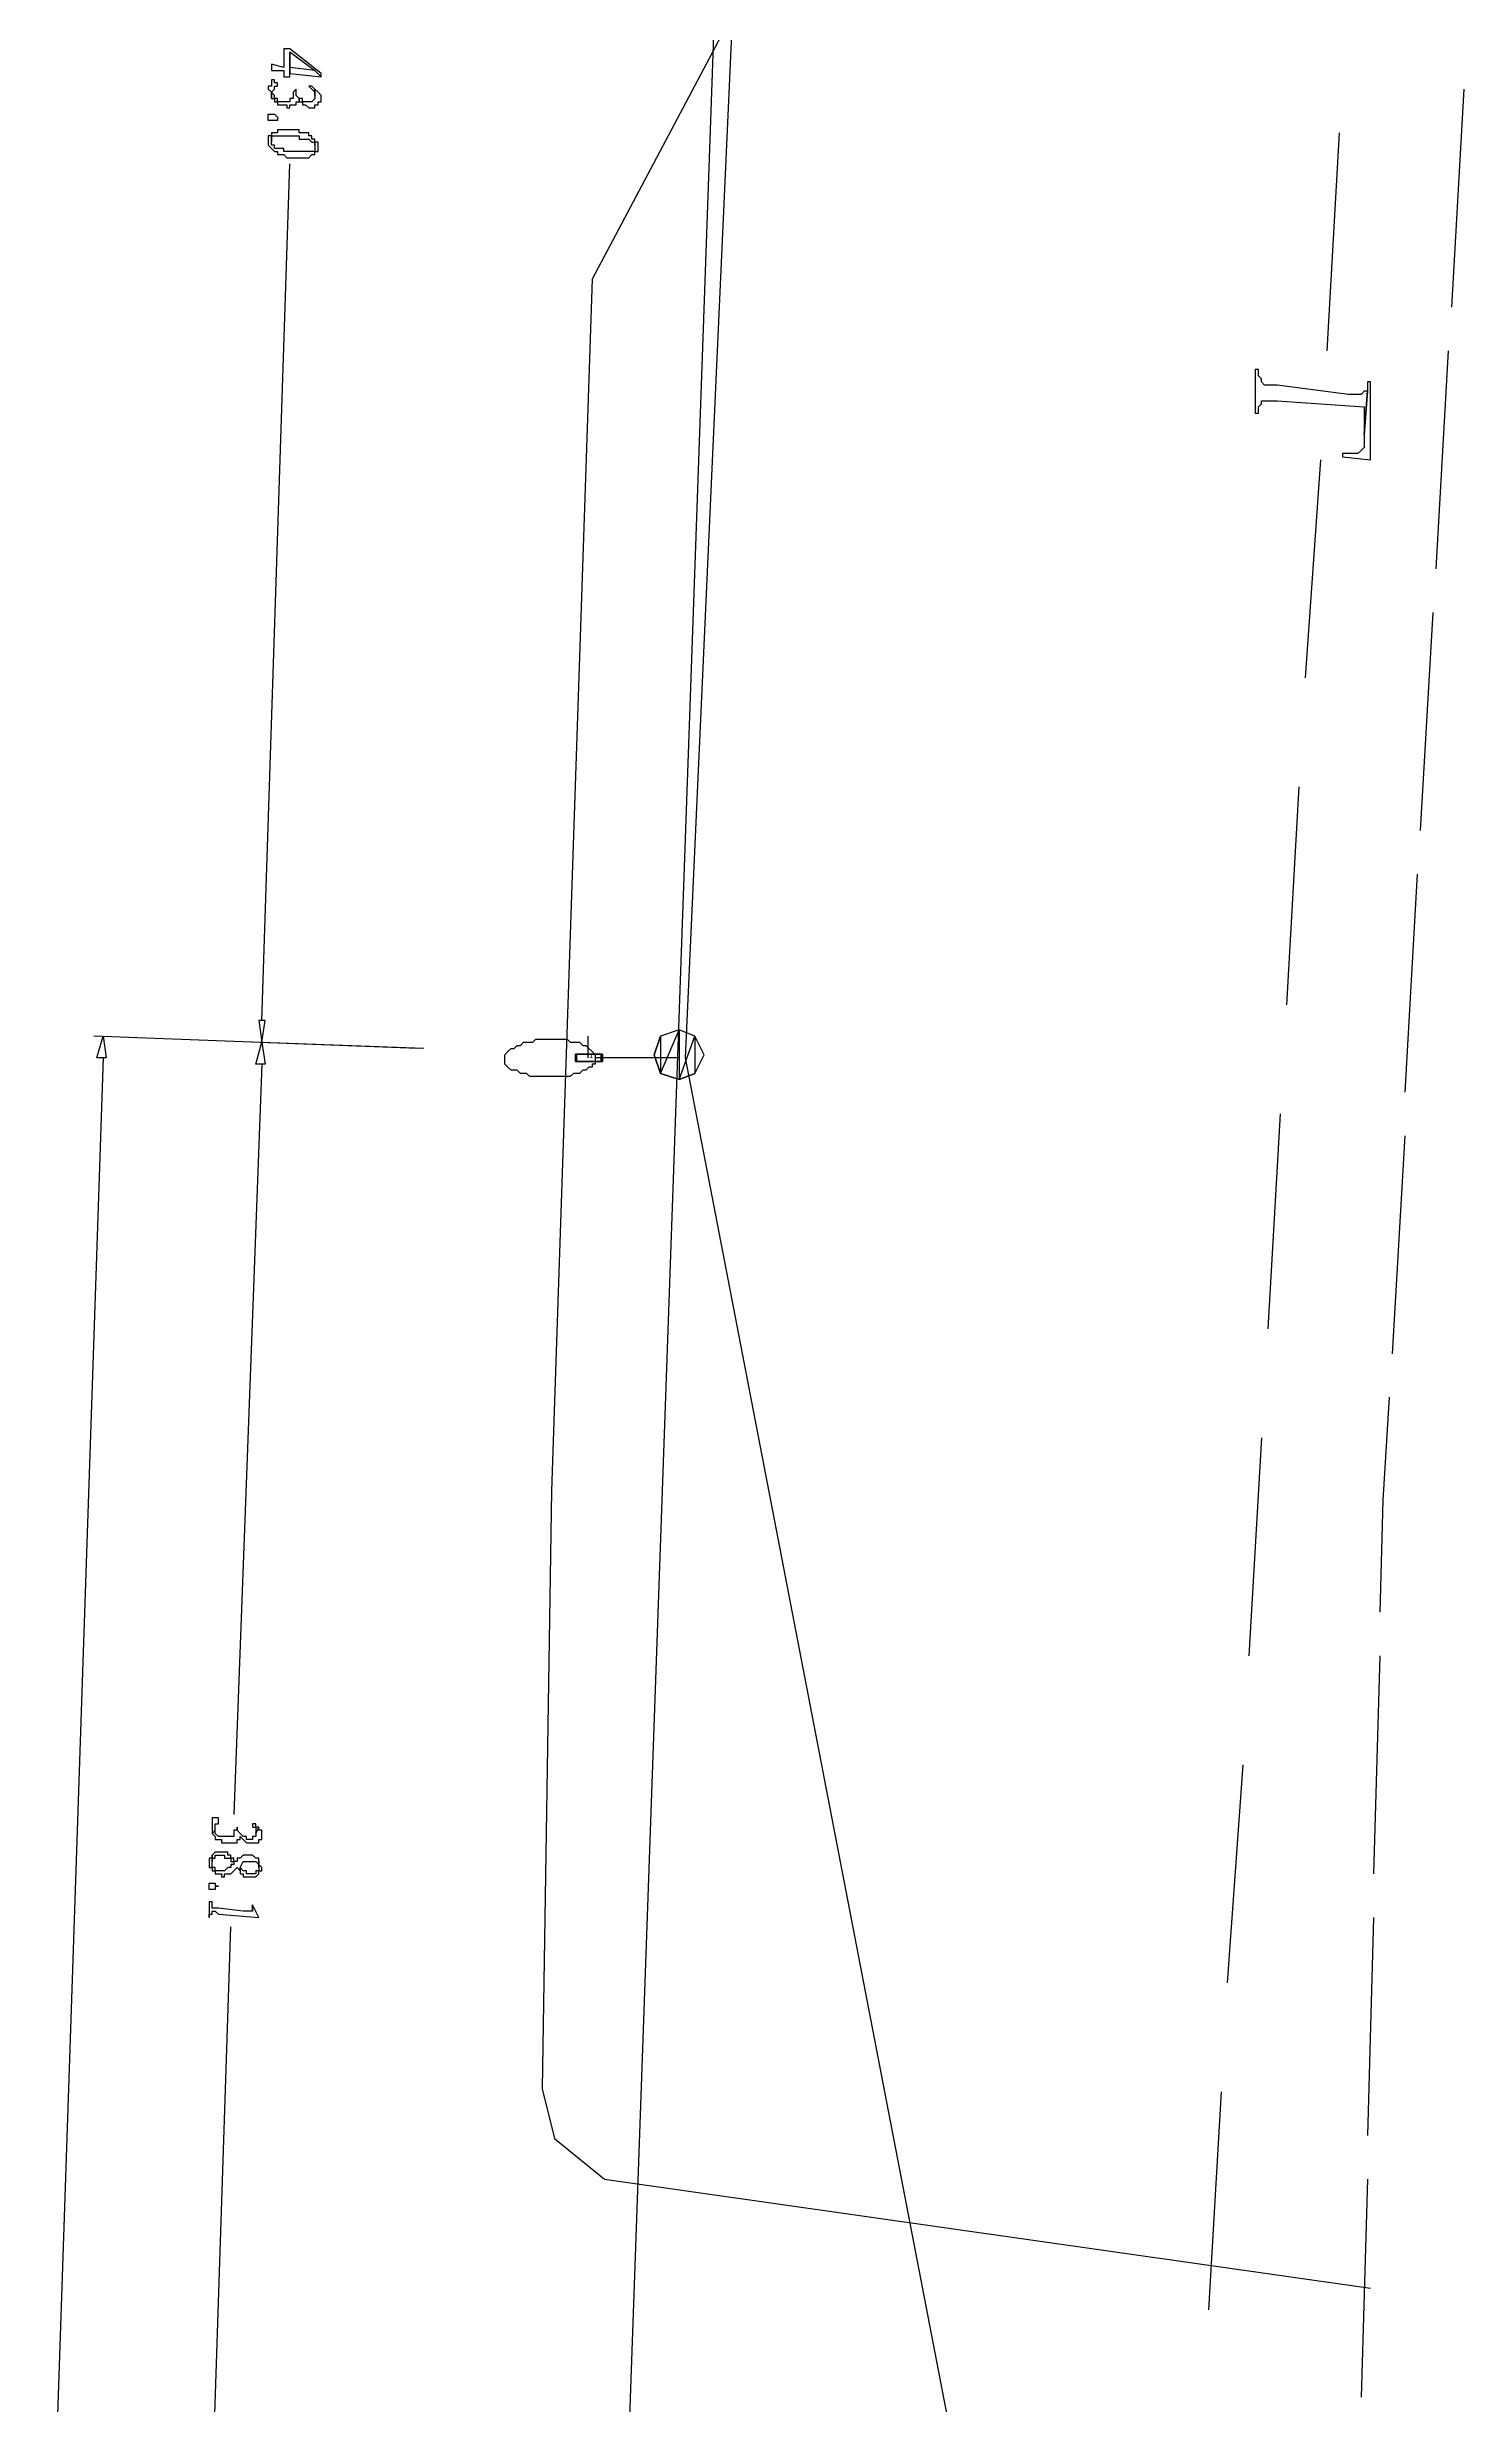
# Model space of a CAD drawing. Extents: x 212106 to 638151, y -1311344 to 1260505.
# Drawn here: x 291890 to 324389, y -616393 to -562324 of the extents above; entities that cross this region are included whole.
import ezdxf

# ---------------------------------------------------------------- set-up
doc = ezdxf.new("R2010")
doc.units = 0
doc.header["$MEASUREMENT"] = 0
for name, color, linetype in [('at_Entity', 7, 'Continuous'), ('DLXLUM01', 3, 'Continuous'), ('DLXLUMEX', 2, 'Continuous'), ('DLXSCENE', 7, 'Continuous')]:
    doc.layers.add(name, color=color, linetype=linetype)

# ---------------------------------------------------------------- blocks, each defined once
blk = doc.blocks.new('*U181')
for p, q in [((-324, 85), (-324, -85)), ((-295, 85), (-324, 85)), ((-324, 85), (-295, 85)), ((265, 85), (-324, 85)), ((-324, -85), (-324, 85)), ((-324, 85), (265, 85)), ((295, 85), (-295, 85)), ((-295, 85), (-295, -85)), ((-295, -85), (-295, 85)), ((-295, 85), (295, 85)), ((295, 85), (265, 85)), ((265, 85), (295, 85)), ((265, -85), (265, 85)), ((265, 85), (265, -85)), ((295, -85), (295, 85)), ((295, 85), (295, -85)), ((-324, -85), (265, -85)), ((-295, -85), (-324, -85)), ((-324, -85), (-295, -85)), ((265, -85), (-324, -85)), ((-295, -85), (295, -85)), ((295, -85), (-295, -85)), ((265, -85), (295, -85)), ((295, -85), (265, -85))]:
    blk.add_line(p, q)
at = {"color": 1}
blk.add_line((-30, 0), (-30, 500), dxfattribs=at)
at = {"layer": 'DLXLUMEX', "color": 7}
blk.add_text('1', height=100, dxfattribs=at).set_placement((0, 0))
blk = doc.blocks.new('*U97')
for p, q in [((-51397, -614097), (-49468, -571455)), ((-44040, -652238), (-51397, -614097))]:
    blk.add_line(p, q)

msp = doc.modelspace()

# ---------------------------------------------------------------- linework, layer by layer
at = {"layer": 'at_Entity', "color": 1}
msp.add_line((312675, -405792), (297176, -846069), dxfattribs=at)
at = {"layer": 'at_Entity', "color": 0}
for p, q in [((311961, -553360), (304390, -567645)), ((297318, -562788), (297033, -562717)), ((297033, -562717), (297033, -562859)), ((297033, -562859), (297318, -562859)), ((297461, -562359), (297318, -562359)), ((297318, -562359), (297318, -562788)), ((297318, -562859), (297318, -563002)), ((298175, -562931), (297461, -562359)), ((297461, -562931), (297461, -562431)), ((297461, -562431), (298033, -562859)), ((297461, -562788), (297461, -562431)), ((297461, -562431), (297461, -562931)), ((298033, -562859), (297461, -562788)), ((298033, -562859), (298175, -563002)), ((298175, -563002), (298033, -562859)), ((297033, -563216), (296961, -563216)), ((296961, -563216), (296961, -563288)), ((296961, -563288), (296961, -563288)), ((296961, -563288), (296961, -563288)), ((296961, -563288), (297033, -563359)), ((297104, -563074), (297033, -563074)), ((297033, -563074), (297033, -563145)), ((297033, -563145), (297033, -563145)), ((297033, -563145), (297033, -563145)), ((297033, -563145), (297033, -563216)), ((297033, -563359), (297104, -563288)), ((297033, -563359), (297033, -563359)), ((297033, -563359), (297033, -563431)), ((297033, -563502), (297033, -563359)), ((297033, -563359), (297033, -563359)), ((297104, -563431), (297033, -563359)), ((297033, -563359), (297033, -563359)), ((297033, -563359), (297033, -563502)), ((297104, -563145), (297104, -563074)), ((297104, -563074), (297104, -563074)), ((297175, -563145), (297104, -563145)), ((297104, -563145), (297104, -563145)), ((297104, -563288), (297104, -563216)), ((297104, -563216), (297104, -563216)), ((297104, -563216), (297104, -563216)), ((297104, -563216), (297104, -563216)), ((297104, -563216), (297175, -563216)), ((297104, -563288), (297104, -563288)), ((297104, -563288), (297104, -563288)), ((297175, -563216), (297175, -563145)), ((297318, -563002), (297461, -563002)), ((297461, -563002), (297461, -562931)), ((297461, -562931), (298175, -563002)), ((297604, -563288), (297533, -563359)), ((297533, -563359), (297533, -563359)), ((297533, -563359), (297533, -563359)), ((297533, -563359), (297533, -563431)), ((297604, -563359), (297604, -563288)), ((297604, -563288), (297604, -563288)), ((297604, -563431), (297604, -563359)), ((297604, -563359), (297604, -563359)), ((297961, -563216), (297890, -563216)), ((297890, -563216), (297890, -563216)), ((297890, -563216), (297890, -563216)), ((297890, -563216), (297961, -563288)), ((298033, -563288), (297961, -563216)), ((297961, -563216), (297961, -563216)), ((297961, -563288), (297961, -563288)), ((297961, -563288), (297961, -563288)), ((297961, -563288), (298033, -563359)), ((298033, -563288), (298033, -563288)), ((298033, -563431), (298033, -563288)), ((298104, -563359), (298033, -563288)), ((298033, -563288), (298033, -563431)), ((298033, -563359), (298033, -563359)), ((298033, -563359), (298033, -563359)), ((298033, -563359), (298033, -563431)), ((298175, -563431), (298104, -563359)), ((298104, -563359), (298104, -563359)), ((298104, -563359), (298104, -563359)), ((298104, -563359), (298104, -563359)), ((298175, -563002), (298175, -562931)), ((324389, -563288), (324103, -568288)), ((296961, -563931), (296961, -563859)), ((296961, -563859), (296961, -563859)), ((296961, -563859), (297033, -563859)), ((296961, -564002), (296961, -563931)), ((296961, -563931), (296961, -563931)), ((296961, -563931), (296961, -563931)), ((296961, -563931), (296961, -563931)), ((297033, -563431), (297033, -563431)), ((297033, -563431), (297033, -563431)), ((297033, -563431), (297033, -563502)), ((297033, -563502), (297033, -563502)), ((297033, -563502), (297104, -563502)), ((297033, -563859), (297033, -563859)), ((297033, -563859), (297033, -563859)), ((297033, -563859), (297104, -563859)), ((297104, -563502), (297104, -563431)), ((297104, -563431), (297104, -563431)), ((297104, -563431), (297104, -563431)), ((297175, -563502), (297104, -563502)), ((297104, -563502), (297104, -563502)), ((297104, -563502), (297104, -563574)), ((297104, -563574), (297104, -563574)), ((297104, -563574), (297104, -563574)), ((297104, -563574), (297175, -563574)), ((297104, -563859), (297104, -563859)), ((297104, -563859), (297104, -563859)), ((297104, -563859), (297175, -563931)), ((297175, -563574), (297175, -563502)), ((297175, -563502), (297175, -563502)), ((297247, -563574), (297175, -563574)), ((297175, -563574), (297175, -563645)), ((297175, -563645), (297175, -563645)), ((297175, -563645), (297247, -563645)), ((297175, -563931), (297175, -564002)), ((297175, -563931), (297175, -563931)), ((297175, -563931), (297175, -563931)), ((297175, -563931), (297175, -563931)), ((297175, -563931), (297175, -563931)), ((297318, -563574), (297247, -563574)), ((297247, -563574), (297247, -563574)), ((297247, -563574), (297247, -563574)), ((297247, -563645), (297247, -563645)), ((297247, -563645), (297318, -563645)), ((297390, -563574), (297318, -563574)), ((297318, -563574), (297318, -563574)), ((297318, -563645), (297318, -563645)), ((297318, -563645), (297390, -563645)), ((297461, -563574), (297390, -563574)), ((297390, -563574), (297390, -563574)), ((297390, -563645), (297390, -563716)), ((297390, -563716), (297461, -563716)), ((297533, -563502), (297461, -563502)), ((297461, -563502), (297461, -563502)), ((297461, -563502), (297461, -563502)), ((297461, -563502), (297461, -563574)), ((297461, -563716), (297461, -563645)), ((297461, -563645), (297461, -563645)), ((297461, -563645), (297533, -563645)), ((297533, -563431), (297533, -563431)), ((297533, -563431), (297533, -563431)), ((297533, -563431), (297533, -563502)), ((297533, -563645), (297533, -563645)), ((297533, -563645), (297604, -563645)), ((297675, -563502), (297604, -563431)), ((297604, -563431), (297604, -563431)), ((297604, -563431), (297604, -563431)), ((297604, -563645), (297604, -563574)), ((297604, -563574), (297604, -563574)), ((297604, -563574), (297675, -563574)), ((297604, -563645), (297604, -563645)), ((297747, -563502), (297675, -563502)), ((297675, -563502), (297675, -563502)), ((297675, -563502), (297675, -563502)), ((297675, -563574), (297675, -563502)), ((297675, -563502), (297675, -563574)), ((297675, -563574), (297675, -563574)), ((297675, -563574), (297747, -563574)), ((297747, -563574), (297747, -563502)), ((297747, -563502), (297747, -563502)), ((297818, -563574), (297747, -563574)), ((297747, -563574), (297747, -563645)), ((297747, -563645), (297818, -563645)), ((297890, -563574), (297818, -563574)), ((297818, -563574), (297818, -563574)), ((297818, -563574), (297818, -563574)), ((297818, -563645), (297818, -563645)), ((297818, -563645), (297818, -563645)), ((297818, -563645), (297890, -563716)), ((297961, -563574), (297890, -563574)), ((297890, -563574), (297890, -563574)), ((297890, -563716), (297890, -563716)), ((297890, -563716), (297890, -563716)), ((297890, -563716), (297961, -563716)), ((298033, -563502), (297961, -563574)), ((297961, -563574), (297961, -563574)), ((297961, -563574), (297961, -563574)), ((297961, -563716), (297961, -563716)), ((297961, -563716), (298033, -563716)), ((298033, -563431), (298033, -563431)), ((298033, -563431), (298033, -563431)), ((298033, -563431), (298033, -563502)), ((298033, -563502), (298033, -563502)), ((298033, -563502), (298033, -563502)), ((298033, -563716), (298033, -563645)), ((298033, -563645), (298033, -563645)), ((298033, -563645), (298104, -563645)), ((298033, -563716), (298033, -563716)), ((298104, -563645), (298104, -563574)), ((298104, -563574), (298175, -563574)), ((298104, -563645), (298104, -563645)), ((298104, -563645), (298104, -563645)), ((298175, -563502), (298175, -563431)), ((298175, -563574), (298175, -563502)), ((298175, -563502), (298175, -563502)), ((297033, -564002), (296961, -564002)), ((296961, -564002), (296961, -564002)), ((297033, -564359), (296961, -564359)), ((296961, -564359), (296961, -564431)), ((296961, -564431), (296961, -564431)), ((296961, -564431), (296961, -564431)), ((296961, -564431), (296961, -564502)), ((297104, -564002), (297033, -564002)), ((297033, -564002), (297033, -564002)), ((297033, -564002), (297033, -564002)), ((297104, -564288), (297033, -564288)), ((297033, -564288), (297033, -564288)), ((297033, -564288), (297033, -564359)), ((297033, -564359), (297033, -564359)), ((297033, -564359), (297033, -564502)), ((297033, -564431), (297033, -564359)), ((297033, -564359), (297104, -564359)), ((297033, -564502), (297033, -564359)), ((297033, -564502), (297033, -564431)), ((297033, -564431), (297033, -564431)), ((297033, -564431), (297033, -564431)), ((297175, -564002), (297104, -564002)), ((297104, -564002), (297104, -564002)), ((297104, -564002), (297104, -564002)), ((297175, -564288), (297104, -564288)), ((297104, -564288), (297104, -564288)), ((297104, -564359), (297104, -564359)), ((297104, -564359), (297175, -564359)), ((297247, -564216), (297175, -564216)), ((297175, -564216), (297175, -564288)), ((297175, -564288), (297175, -564288)), ((297175, -564359), (297175, -564359)), ((297175, -564359), (297175, -564359)), ((297175, -564359), (297247, -564359)), ((297318, -564216), (297247, -564216)), ((297247, -564216), (297247, -564216)), ((297247, -564359), (297247, -564359)), ((297247, -564359), (297318, -564359)), ((297390, -564216), (297318, -564216)), ((297318, -564216), (297318, -564216)), ((297318, -564359), (297318, -564359)), ((297318, -564359), (297390, -564359)), ((297461, -564216), (297390, -564216)), ((297390, -564216), (297390, -564216)), ((297390, -564359), (297390, -564359)), ((297390, -564359), (297461, -564359)), ((297533, -564216), (297461, -564216)), ((297461, -564216), (297461, -564216)), ((297461, -564359), (297461, -564359)), ((297461, -564359), (297533, -564359)), ((297604, -564216), (297533, -564216)), ((297533, -564216), (297533, -564216)), ((297533, -564359), (297533, -564359)), ((297533, -564359), (297533, -564359)), ((297533, -564359), (297604, -564359)), ((297675, -564216), (297604, -564216)), ((297604, -564216), (297604, -564216)), ((297604, -564359), (297604, -564359)), ((297604, -564359), (297675, -564359)), ((297675, -564288), (297675, -564216)), ((297747, -564288), (297675, -564288)), ((297675, -564359), (297675, -564431)), ((297675, -564431), (297747, -564431)), ((297818, -564288), (297747, -564288)), ((297747, -564288), (297747, -564288)), ((297747, -564288), (297747, -564288)), ((297747, -564431), (297747, -564431)), ((297747, -564431), (297818, -564431)), ((297890, -564288), (297818, -564288)), ((297818, -564288), (297818, -564288)), ((297818, -564431), (297818, -564431)), ((297818, -564431), (297890, -564431)), ((297890, -564359), (297890, -564288)), ((297890, -564288), (297890, -564288)), ((297961, -564359), (297890, -564359)), ((297890, -564431), (297890, -564431)), ((297890, -564431), (297961, -564502)), ((297961, -564431), (297961, -564359)), ((298033, -564431), (297961, -564431)), ((298033, -564502), (298033, -564431)), ((321532, -564288), (321246, -569288)), ((296818, -584644), (297461, -565002)), ((296961, -564502), (296961, -564502)), ((296961, -564502), (296961, -564502)), ((296961, -564502), (296961, -564502)), ((296961, -564502), (296961, -564574)), ((296961, -564574), (296961, -564574)), ((296961, -564574), (297033, -564645)), ((297033, -564502), (297033, -564502)), ((297033, -564574), (297033, -564502)), ((297033, -564502), (297033, -564502)), ((297033, -564502), (297033, -564502)), ((297104, -564574), (297033, -564574)), ((297033, -564574), (297033, -564574)), ((297033, -564574), (297033, -564574)), ((297033, -564645), (297033, -564645)), ((297033, -564645), (297033, -564645)), ((297033, -564645), (297033, -564645)), ((297033, -564645), (297104, -564716)), ((297104, -564645), (297104, -564574)), ((297175, -564645), (297104, -564645)), ((297104, -564716), (297104, -564716)), ((297104, -564716), (297104, -564716)), ((297104, -564716), (297175, -564716)), ((297247, -564645), (297175, -564645)), ((297175, -564645), (297175, -564645)), ((297175, -564645), (297175, -564645)), ((297175, -564716), (297175, -564788)), ((297175, -564788), (297175, -564788)), ((297175, -564788), (297247, -564788)), ((297318, -564645), (297247, -564645)), ((297247, -564645), (297247, -564645)), ((297247, -564645), (297247, -564645)), ((297247, -564788), (297247, -564788)), ((297247, -564788), (297318, -564788)), ((297318, -564716), (297318, -564645)), ((297390, -564716), (297318, -564716)), ((297318, -564788), (297318, -564788)), ((297318, -564788), (297318, -564788)), ((297318, -564788), (297390, -564859)), ((297461, -564716), (297390, -564716)), ((297390, -564716), (297390, -564716)), ((297390, -564859), (297390, -564859)), ((297390, -564859), (297461, -564859)), ((297533, -564716), (297461, -564716)), ((297461, -564716), (297461, -564716)), ((297461, -564859), (297461, -564859)), ((297461, -564859), (297533, -564859)), ((297604, -564716), (297533, -564716)), ((297533, -564859), (297533, -564859)), ((297533, -564859), (297604, -564859)), ((297675, -564716), (297604, -564716)), ((297604, -564716), (297604, -564716)), ((297604, -564859), (297604, -564859)), ((297604, -564859), (297675, -564859)), ((297747, -564716), (297675, -564716)), ((297675, -564716), (297675, -564716)), ((297675, -564859), (297675, -564859)), ((297675, -564859), (297747, -564859)), ((297818, -564716), (297747, -564716)), ((297747, -564716), (297747, -564716)), ((297747, -564859), (297747, -564859)), ((297747, -564859), (297818, -564859)), ((297890, -564716), (297818, -564716)), ((297818, -564716), (297818, -564716)), ((297818, -564716), (297818, -564716)), ((297818, -564859), (297818, -564859)), ((297818, -564859), (297818, -564859)), ((297818, -564859), (297890, -564859)), ((297961, -564716), (297890, -564716)), ((297890, -564716), (297890, -564716)), ((297890, -564859), (297961, -564788)), ((297890, -564859), (297890, -564859)), ((297961, -564502), (297961, -564502)), ((297961, -564502), (297961, -564502)), ((297961, -564502), (298033, -564502)), ((298033, -564716), (297961, -564716)), ((297961, -564716), (297961, -564716)), ((297961, -564716), (297961, -564716)), ((297961, -564788), (297961, -564788)), ((297961, -564788), (297961, -564788)), ((297961, -564788), (297961, -564788)), ((297961, -564788), (298033, -564788)), ((298033, -564502), (298033, -564502)), ((298033, -564502), (298033, -564574)), ((298033, -564574), (298033, -564502)), ((298104, -564502), (298033, -564502)), ((298033, -564502), (298033, -564716)), ((298033, -564574), (298033, -564574)), ((298033, -564574), (298033, -564574)), ((298033, -564788), (298033, -564716)), ((298033, -564716), (298104, -564716)), ((298033, -564788), (298033, -564788)), ((298104, -564645), (298104, -564502)), ((298104, -564716), (298104, -564645)), ((298104, -564645), (298104, -564645)), ((298104, -564645), (298104, -564645)), ((298104, -564716), (298104, -564716)), ((304390, -567645), (303461, -595430)), ((324032, -569288), (323746, -574288)), ((319675, -569716), (319603, -569716)), ((319603, -569716), (319603, -570716)), ((319675, -569859), (319675, -569716)), ((319746, -569931), (319675, -569859)), ((319746, -570002), (319746, -569931)), ((319746, -569931), (319746, -569931)), ((319818, -570073), (319746, -570002)), ((319746, -570002), (319746, -570002)), ((319746, -570502), (319746, -570431)), ((319746, -570431), (319818, -570431)), ((319889, -570073), (319818, -570073)), ((319818, -570431), (319818, -570431)), ((319818, -570431), (319889, -570431)), ((319960, -570073), (319889, -570073)), ((319889, -570431), (319960, -570431)), ((320032, -570073), (319960, -570073)), ((319960, -570431), (320103, -570431)), ((320103, -570073), (320032, -570073)), ((321746, -570288), (320103, -570073)), ((320103, -570431), (322103, -570573)), ((321889, -570288), (321746, -570288)), ((321960, -570288), (321889, -570288)), ((322032, -570288), (321960, -570288)), ((322103, -570216), (322032, -570288)), ((322175, -570216), (322103, -570216)), ((322103, -570216), (322103, -570216)), ((322103, -571216), (322175, -570216)), ((322175, -570216), (322103, -571216)), ((322246, -570002), (322175, -570002)), ((322175, -570002), (322175, -570002)), ((322175, -570002), (322175, -570073)), ((322175, -570073), (322175, -570145)), ((322175, -570145), (322175, -570216)), ((322246, -571788), (322246, -570002)), ((319603, -570716), (319675, -570716)), ((319675, -570573), (319746, -570502)), ((319675, -570716), (319675, -570573)), ((319675, -570716), (319675, -570716)), ((319746, -570502), (319746, -570502)), ((322103, -570573), (322103, -571216)), ((322103, -571502), (322032, -571573)), ((322103, -571216), (322103, -571288)), ((322103, -571288), (322103, -571359)), ((322103, -571359), (322103, -571431)), ((322103, -571431), (322103, -571502)), ((321103, -571788), (320746, -576788)), ((321746, -571645), (321603, -571645)), ((321603, -571645), (321603, -571716)), ((321603, -571716), (322246, -571788)), ((321818, -571645), (321746, -571645)), ((321889, -571645), (321818, -571645)), ((321960, -571645), (321889, -571645)), ((322032, -571573), (321960, -571645)), ((322032, -571573), (322032, -571573)), ((323675, -575288), (323389, -580287)), ((320603, -579287), (320318, -584287)), ((323318, -581287), (323032, -586287)), ((300390, -585287), (292961, -585002)), ((293033, -585502), (293176, -585002)), ((293176, -585002), (293247, -585502)), ((296890, -584644), (296747, -584644)), ((296747, -584644), (296818, -585144)), ((296818, -585144), (296890, -584644)), ((305961, -585002), (305818, -585430)), ((305818, -585430), (305961, -585002)), ((305961, -585002), (305818, -585430)), ((305961, -585002), (305818, -585430)), ((305818, -585430), (305961, -585002)), ((305961, -585002), (305818, -585430)), ((306389, -584859), (305961, -585002)), ((306389, -584859), (305961, -585002)), ((305961, -585859), (306389, -584859)), ((305961, -585859), (306389, -584859)), ((306389, -584859), (305961, -585002)), ((306389, -584859), (305961, -585002)), ((306389, -584859), (305961, -585002)), ((305961, -585859), (306389, -584859)), ((305961, -585859), (306389, -584859)), ((306389, -584859), (305961, -585002)), ((305961, -585002), (305961, -585859)), ((305961, -585002), (305961, -585859)), ((305961, -585002), (305961, -585859)), ((305961, -585002), (305961, -585859)), ((306747, -585002), (306389, -584859)), ((306747, -585002), (306389, -584859)), ((306389, -584859), (306389, -586002)), ((306389, -584859), (306389, -586002)), ((306747, -585002), (306389, -584859)), ((306747, -585002), (306389, -584859)), ((306747, -585002), (306389, -584859)), ((306389, -584859), (306389, -586002)), ((306389, -584859), (306389, -586002)), ((306747, -585002), (306389, -584859)), ((306389, -586002), (306747, -585002)), ((306389, -586002), (306747, -585002)), ((306389, -586002), (306747, -585002)), ((306389, -586002), (306747, -585002)), ((306961, -585430), (306747, -585002)), ((306961, -585430), (306747, -585002)), ((306747, -585002), (306747, -585859)), ((306747, -585002), (306747, -585859)), ((306961, -585430), (306747, -585002)), ((306961, -585430), (306747, -585002)), ((306961, -585430), (306747, -585002)), ((306747, -585002), (306747, -585859)), ((306747, -585002), (306747, -585859)), ((306961, -585430), (306747, -585002)), ((293176, -585502), (291890, -623786)), ((293247, -585502), (293033, -585502)), ((300533, -585287), (296604, -585144)), ((300461, -585287), (296604, -585144)), ((296675, -585644), (296818, -585144)), ((296818, -585144), (296890, -585644)), ((302390, -585430), (302461, -585359)), ((302390, -585502), (302390, -585430)), ((302390, -585573), (302390, -585502)), ((302390, -585502), (302390, -585502)), ((302390, -585644), (302390, -585573)), ((302461, -585359), (302532, -585287)), ((302532, -585287), (302604, -585287)), ((302604, -585287), (302675, -585216)), ((302675, -585216), (302747, -585216)), ((302747, -585216), (302818, -585144)), ((302818, -585144), (302890, -585144)), ((302890, -585144), (302961, -585144)), ((302961, -585144), (303032, -585144)), ((303032, -585144), (303104, -585073)), ((303104, -585073), (303247, -585073)), ((303247, -585073), (303318, -585073)), ((303318, -585073), (303390, -585073)), ((303390, -585073), (303532, -585073)), ((303532, -585073), (303604, -585073)), ((303604, -585073), (303675, -585073)), ((303675, -585073), (303818, -585073)), ((303818, -585073), (303890, -585144)), ((303890, -585144), (303961, -585144)), ((303961, -585144), (304032, -585144)), ((304032, -585144), (304104, -585144)), ((304104, -585144), (304175, -585216)), ((304175, -585216), (304247, -585216)), ((304247, -585216), (304318, -585287)), ((304318, -585287), (304390, -585359)), ((304390, -585359), (304461, -585430)), ((304461, -585430), (304461, -585502)), ((306389, -585502), (304461, -585502)), ((304461, -585502), (304461, -585573)), ((304461, -585573), (304461, -585644)), ((305818, -585430), (305961, -585859)), ((305961, -585859), (305818, -585430)), ((305818, -585430), (305961, -585859)), ((305818, -585430), (305961, -585859)), ((305961, -585859), (305818, -585430)), ((305818, -585430), (305961, -585859)), ((306747, -585859), (306961, -585430)), ((306747, -585859), (306961, -585430)), ((306747, -585859), (306961, -585430)), ((306747, -585859), (306961, -585430)), ((306747, -585859), (306961, -585430)), ((306747, -585859), (306961, -585430)), ((296818, -585644), (296176, -602858)), ((296890, -585644), (296675, -585644)), ((302461, -585716), (302390, -585644)), ((302532, -585787), (302461, -585716)), ((302604, -585787), (302532, -585787)), ((302675, -585787), (302604, -585787)), ((302747, -585859), (302675, -585787)), ((302818, -585859), (302747, -585859)), ((302890, -585859), (302818, -585859)), ((302961, -585930), (302890, -585859)), ((303032, -585930), (302961, -585930)), ((303175, -585930), (303032, -585930)), ((303247, -585930), (303175, -585930)), ((303318, -585930), (303247, -585930)), ((303461, -585930), (303318, -585930)), ((303532, -585930), (303461, -585930)), ((303604, -585930), (303532, -585930)), ((303747, -585930), (303604, -585930)), ((303818, -585930), (303747, -585930)), ((303890, -585930), (303818, -585930)), ((303961, -585859), (303890, -585930)), ((304032, -585859), (303961, -585859)), ((304104, -585859), (304032, -585859)), ((304175, -585787), (304104, -585859)), ((304247, -585787), (304175, -585787)), ((304318, -585716), (304247, -585787)), ((304390, -585716), (304318, -585716)), ((304461, -585644), (304390, -585644)), ((304390, -585644), (304390, -585716)), ((305961, -585859), (306389, -586002)), ((306389, -586002), (305961, -585859)), ((305961, -585859), (306389, -586002)), ((305961, -585859), (306389, -586002)), ((306389, -586002), (305961, -585859)), ((305961, -585859), (306389, -586002)), ((306389, -586002), (306747, -585859)), ((306747, -585859), (306389, -586002)), ((306389, -586002), (306747, -585859)), ((306389, -586002), (306747, -585859)), ((306747, -585859), (306389, -586002)), ((306389, -586002), (306747, -585859)), ((306389, -586002), (306389, -586002)), ((306389, -586002), (306389, -586002)), ((306389, -586002), (306389, -586002)), ((320175, -586787), (319889, -591716)), ((323032, -587287), (322746, -592287)), ((322675, -593287), (322532, -595644)), ((319746, -594216), (319460, -599215)), ((303461, -595430), (303247, -609144)), ((322532, -595644), (322460, -598215)), ((322460, -599215), (322318, -604215)), ((319318, -601715), (318961, -606715)), ((295747, -602930), (295676, -602930)), ((295676, -602930), (295676, -602930)), ((295676, -602930), (295676, -603001)), ((295676, -603001), (295676, -603001)), ((295676, -603001), (295676, -603001)), ((295676, -603001), (295676, -603072)), ((295676, -603072), (295676, -603072)), ((295676, -603072), (295676, -603144)), ((295676, -603144), (295676, -603144)), ((295676, -603144), (295676, -603144)), ((295676, -603144), (295676, -603215)), ((295676, -603215), (295676, -603215)), ((295676, -603215), (295676, -603287)), ((295676, -603287), (295747, -603215)), ((295747, -603215), (295676, -603287)), ((295676, -603287), (295676, -603287)), ((295676, -603287), (295676, -603287)), ((295676, -603287), (295747, -603358)), ((295818, -602930), (295747, -602930)), ((295747, -602930), (295747, -602930)), ((295747, -602930), (295747, -602930)), ((295747, -603144), (295747, -603072)), ((295747, -603072), (295747, -603072)), ((295747, -603072), (295747, -603072)), ((295747, -603072), (295818, -603072)), ((295747, -603215), (295747, -603144)), ((295747, -603144), (295747, -603144)), ((295747, -603144), (295747, -603144)), ((295747, -603287), (295747, -603215)), ((295747, -603215), (295747, -603215)), ((295747, -603215), (295747, -603215)), ((295818, -603358), (295747, -603287)), ((295747, -603287), (295747, -603287)), ((295747, -603287), (295747, -603287)), ((295747, -603287), (295747, -603287)), ((295747, -603358), (295747, -603358)), ((295747, -603358), (295747, -603358)), ((295747, -603358), (295747, -603430)), ((295818, -603001), (295818, -602930)), ((295818, -603072), (295818, -603001)), ((295818, -603001), (295818, -603001)), ((295818, -603001), (295818, -603001)), ((295890, -603358), (295818, -603358)), ((295818, -603358), (295818, -603358)), ((295961, -603358), (295890, -603358)), ((295890, -603358), (295890, -603358)), ((296033, -603358), (295961, -603358)), ((295961, -603358), (295961, -603358)), ((295961, -603358), (295961, -603358)), ((296104, -603358), (296033, -603358)), ((296033, -603358), (296033, -603358)), ((296033, -603358), (296033, -603358)), ((296176, -603358), (296104, -603358)), ((296104, -603358), (296104, -603358)), ((296104, -603358), (296104, -603358)), ((296247, -603215), (296176, -603215)), ((296176, -603215), (296176, -603287)), ((296176, -603287), (296176, -603287)), ((296176, -603287), (296176, -603287)), ((296176, -603287), (296176, -603358)), ((296247, -603215), (296247, -603144)), ((296247, -603144), (296247, -603144)), ((296247, -603144), (296247, -603144)), ((296247, -603144), (296247, -603144)), ((296247, -603144), (296247, -603215)), ((296318, -603287), (296247, -603215)), ((296247, -603215), (296247, -603215)), ((296247, -603215), (296247, -603215)), ((296390, -603358), (296318, -603287)), ((296318, -603287), (296318, -603287)), ((296318, -603287), (296318, -603287)), ((296318, -603287), (296318, -603287)), ((296318, -603430), (296318, -603358)), ((296318, -603358), (296318, -603358)), ((296318, -603358), (296318, -603358)), ((296318, -603358), (296390, -603430)), ((296461, -603358), (296390, -603358)), ((296390, -603358), (296390, -603358)), ((296390, -603358), (296390, -603358)), ((296390, -603358), (296390, -603358)), ((296461, -603430), (296461, -603358)), ((296675, -603072), (296604, -603072)), ((296604, -603072), (296604, -603072)), ((296604, -603072), (296604, -603072)), ((296604, -603072), (296604, -603072)), ((296604, -603072), (296604, -603072)), ((296604, -603072), (296604, -603144)), ((296604, -603144), (296675, -603144)), ((296675, -603358), (296604, -603358)), ((296604, -603358), (296604, -603358)), ((296604, -603358), (296604, -603430)), ((296675, -603144), (296675, -603072)), ((296747, -603144), (296675, -603144)), ((296675, -603144), (296675, -603144)), ((296675, -603144), (296675, -603215)), ((296675, -603287), (296747, -603144)), ((296747, -603144), (296675, -603287)), ((296675, -603215), (296675, -603215)), ((296675, -603215), (296675, -603215)), ((296675, -603215), (296675, -603287)), ((296675, -603287), (296675, -603287)), ((296675, -603287), (296675, -603287)), ((296675, -603287), (296675, -603358)), ((296675, -603358), (296675, -603358)), ((296675, -603358), (296675, -603358)), ((296747, -603215), (296747, -603144)), ((296818, -603215), (296747, -603215)), ((296818, -603358), (296818, -603215)), ((296818, -603430), (296818, -603358)), ((296818, -603358), (296818, -603358)), ((296818, -603358), (296818, -603358)), ((295676, -603858), (295604, -603858)), ((295604, -603858), (295604, -603858)), ((295604, -603858), (295604, -603930)), ((295604, -603930), (295604, -603930)), ((295604, -603930), (295604, -603930)), ((295604, -603930), (295604, -604001)), ((295747, -603715), (295676, -603787)), ((295676, -603787), (295676, -603787)), ((295676, -603787), (295676, -603787)), ((295676, -603787), (295676, -603930)), ((295676, -603930), (295676, -603787)), ((295676, -603787), (295676, -603858)), ((295676, -603930), (295676, -603858)), ((295676, -603858), (295747, -603858)), ((295676, -603930), (295676, -603930)), ((295676, -603930), (295676, -603930)), ((295676, -603930), (295676, -603930)), ((295676, -604001), (295676, -603930)), ((295747, -603430), (295818, -603430)), ((295818, -603715), (295747, -603715)), ((295747, -603715), (295747, -603715)), ((295747, -603715), (295747, -603715)), ((295747, -603858), (295747, -603787)), ((295747, -603787), (295818, -603787)), ((295747, -603858), (295747, -603858)), ((295747, -603858), (295747, -603858)), ((295818, -603430), (295818, -603430)), ((295818, -603430), (295818, -603430)), ((295818, -603430), (295890, -603430)), ((295890, -603715), (295818, -603715)), ((295818, -603715), (295818, -603715)), ((295818, -603715), (295818, -603715)), ((295818, -603787), (295818, -603787)), ((295818, -603787), (295890, -603787)), ((295890, -603430), (295890, -603501)), ((295890, -603501), (295961, -603501)), ((295961, -603715), (295890, -603715)), ((295890, -603715), (295890, -603715)), ((295890, -603787), (295890, -603787)), ((295890, -603787), (295961, -603787)), ((295961, -603501), (295961, -603501)), ((295961, -603501), (295961, -603501)), ((295961, -603501), (296033, -603501)), ((296033, -603715), (295961, -603715)), ((295961, -603715), (295961, -603715)), ((295961, -603787), (295961, -603787)), ((295961, -603787), (295961, -603858)), ((295961, -603858), (296033, -603858)), ((296033, -603501), (296033, -603501)), ((296033, -603501), (296104, -603501)), ((296033, -603787), (296033, -603715)), ((296033, -603715), (296033, -603715)), ((296104, -603787), (296033, -603787)), ((296033, -603858), (296033, -603858)), ((296033, -603858), (296104, -603858)), ((296104, -603501), (296104, -603501)), ((296104, -603501), (296176, -603501)), ((296104, -603858), (296104, -603787)), ((296176, -603858), (296104, -603858)), ((296104, -603858), (296104, -603858)), ((296104, -603858), (296104, -603930)), ((296104, -603930), (296176, -603930)), ((296176, -603501), (296176, -603501)), ((296176, -603501), (296176, -603501)), ((296176, -603501), (296247, -603501)), ((296176, -603930), (296176, -603858)), ((296176, -603930), (296176, -603930)), ((296176, -603930), (296176, -603930)), ((296247, -603930), (296176, -603930)), ((296176, -603930), (296176, -603930)), ((296176, -603930), (296176, -603930)), ((296176, -603930), (296176, -604001)), ((296247, -603501), (296247, -603430)), ((296247, -603430), (296247, -603430)), ((296247, -603430), (296318, -603430)), ((296318, -603858), (296247, -603858)), ((296247, -603858), (296247, -603930)), ((296390, -603787), (296318, -603858)), ((296318, -603858), (296318, -603858)), ((296318, -603858), (296318, -603858)), ((296318, -604072), (296390, -603930)), ((296390, -603430), (296390, -603430)), ((296390, -603430), (296390, -603430)), ((296390, -603430), (296461, -603501)), ((296461, -603787), (296390, -603787)), ((296390, -603787), (296390, -603787)), ((296390, -603787), (296390, -603787)), ((296390, -603787), (296390, -603787)), ((296390, -603930), (296390, -603930)), ((296390, -603930), (296461, -603930)), ((296533, -603430), (296461, -603430)), ((296461, -603501), (296461, -603501)), ((296461, -603501), (296461, -603501)), ((296461, -603501), (296533, -603501)), ((296533, -603787), (296461, -603787)), ((296461, -603787), (296461, -603787)), ((296461, -603930), (296461, -603930)), ((296461, -603930), (296461, -603930)), ((296461, -603930), (296533, -603930)), ((296604, -603430), (296533, -603430)), ((296533, -603430), (296533, -603430)), ((296533, -603501), (296533, -603501)), ((296533, -603501), (296604, -603501)), ((296604, -603787), (296533, -603787)), ((296533, -603787), (296533, -603787)), ((296533, -603787), (296533, -603787)), ((296533, -603930), (296533, -603930)), ((296533, -603930), (296604, -603930)), ((296604, -603501), (296604, -603501)), ((296604, -603501), (296604, -603501)), ((296604, -603501), (296675, -603501)), ((296675, -603858), (296604, -603787)), ((296604, -603787), (296604, -603787)), ((296604, -603930), (296604, -603930)), ((296604, -603930), (296675, -603930)), ((296675, -603501), (296675, -603501)), ((296675, -603501), (296747, -603501)), ((296747, -603858), (296675, -603858)), ((296675, -603858), (296675, -603858)), ((296675, -603858), (296675, -603858)), ((296675, -603930), (296675, -603930)), ((296675, -603930), (296675, -603930)), ((296675, -603930), (296675, -603930)), ((296675, -603930), (296747, -604001)), ((296747, -603501), (296747, -603430)), ((296747, -603430), (296747, -603430)), ((296747, -603430), (296818, -603430)), ((296747, -603501), (296747, -603501)), ((296747, -603501), (296747, -603501)), ((296747, -603930), (296747, -603858)), ((296747, -604072), (296747, -603930)), ((296747, -604001), (296747, -603930)), ((296747, -603930), (296747, -603930)), ((296747, -603930), (296747, -604072)), ((295604, -604001), (295604, -604001)), ((295604, -604001), (295604, -604072)), ((295604, -604072), (295676, -604072)), ((295604, -604501), (295604, -604430)), ((295604, -604430), (295604, -604430)), ((295604, -604430), (295604, -604430)), ((295604, -604430), (295676, -604430)), ((295676, -604072), (295676, -604001)), ((295676, -604001), (295676, -604001)), ((295747, -604072), (295676, -604072)), ((295676, -604072), (295676, -604072)), ((295676, -604072), (295676, -604072)), ((295676, -604072), (295676, -604144)), ((295676, -604144), (295676, -604144)), ((295676, -604144), (295747, -604144)), ((295676, -604430), (295676, -604430)), ((295676, -604430), (295676, -604430)), ((295676, -604430), (295747, -604430)), ((295747, -604144), (295747, -604072)), ((295747, -604072), (295747, -604072)), ((295818, -604144), (295747, -604144)), ((295747, -604144), (295747, -604215)), ((295747, -604215), (295747, -604215)), ((295747, -604215), (295818, -604215)), ((295747, -604430), (295747, -604430)), ((295747, -604430), (295747, -604430)), ((295747, -604430), (295747, -604501)), ((295890, -604144), (295818, -604144)), ((295818, -604144), (295818, -604144)), ((295818, -604144), (295818, -604144)), ((295818, -604215), (295818, -604215)), ((295818, -604215), (295890, -604215)), ((295961, -604144), (295890, -604144)), ((295890, -604144), (295890, -604144)), ((295890, -604215), (295890, -604287)), ((295890, -604287), (295890, -604287)), ((295890, -604287), (295961, -604287)), ((296033, -604072), (295961, -604144)), ((295961, -604144), (295961, -604144)), ((295961, -604144), (295961, -604144)), ((295961, -604144), (295961, -604144)), ((295961, -604287), (295961, -604215)), ((295961, -604215), (296033, -604215)), ((296104, -604072), (296033, -604072)), ((296033, -604072), (296033, -604072)), ((296033, -604072), (296033, -604072)), ((296033, -604215), (296033, -604215)), ((296033, -604215), (296104, -604215)), ((296176, -604001), (296104, -604001)), ((296104, -604001), (296104, -604001)), ((296104, -604001), (296104, -604072)), ((296104, -604215), (296176, -604144)), ((296104, -604215), (296104, -604215)), ((296104, -604215), (296104, -604215)), ((296104, -604215), (296104, -604215)), ((296176, -604144), (296247, -604072)), ((296176, -604144), (296176, -604144)), ((296176, -604144), (296176, -604144)), ((296247, -604072), (296247, -604072)), ((296247, -604072), (296247, -604072)), ((296247, -604072), (296318, -604144)), ((296318, -604144), (296318, -604072)), ((296390, -604144), (296318, -604072)), ((296318, -604072), (296318, -604072)), ((296318, -604072), (296318, -604072)), ((296318, -604072), (296318, -604144)), ((296318, -604144), (296318, -604144)), ((296318, -604144), (296318, -604144)), ((296318, -604144), (296318, -604215)), ((296318, -604215), (296390, -604215)), ((296461, -604144), (296390, -604144)), ((296390, -604144), (296390, -604144)), ((296390, -604144), (296390, -604144)), ((296390, -604215), (296390, -604215)), ((296390, -604215), (296390, -604287)), ((296390, -604287), (296390, -604287)), ((296390, -604287), (296461, -604287)), ((296461, -604215), (296461, -604144)), ((296533, -604215), (296461, -604215)), ((296461, -604215), (296461, -604215)), ((296461, -604287), (296461, -604287)), ((296461, -604287), (296533, -604287)), ((296604, -604215), (296533, -604215)), ((296533, -604215), (296533, -604215)), ((296533, -604287), (296533, -604287)), ((296533, -604287), (296533, -604287)), ((296533, -604287), (296604, -604287)), ((296675, -604215), (296604, -604215)), ((296604, -604215), (296604, -604215)), ((296604, -604287), (296604, -604287)), ((296604, -604287), (296675, -604287)), ((296747, -604144), (296675, -604144)), ((296675, -604144), (296675, -604215)), ((296675, -604215), (296675, -604215)), ((296675, -604215), (296675, -604215)), ((296675, -604287), (296747, -604215)), ((296675, -604287), (296675, -604287)), ((296675, -604287), (296675, -604287)), ((296675, -604287), (296675, -604287)), ((296747, -604001), (296747, -604001)), ((296747, -604001), (296747, -604072)), ((296818, -604072), (296747, -604001)), ((296747, -604001), (296747, -604001)), ((296747, -604072), (296747, -604072)), ((296747, -604072), (296747, -604072)), ((296747, -604072), (296747, -604144)), ((296747, -604144), (296747, -604144)), ((296747, -604215), (296747, -604144)), ((296747, -604144), (296747, -604144)), ((296747, -604144), (296818, -604144)), ((296747, -604215), (296747, -604215)), ((296747, -604215), (296747, -604215)), ((296818, -604072), (296818, -604072)), ((296818, -604144), (296818, -604072)), ((295604, -604572), (295604, -604501)), ((295604, -604501), (295604, -604501)), ((295604, -604501), (295604, -604501)), ((295676, -604572), (295604, -604572)), ((295604, -604572), (295604, -604572)), ((295676, -604858), (295604, -604858)), ((295604, -604858), (295604, -605215)), ((295747, -604572), (295676, -604572)), ((295676, -604572), (295676, -604572)), ((295676, -604572), (295676, -604572)), ((295676, -604929), (295676, -604858)), ((295676, -604858), (295676, -604858)), ((295676, -605001), (295676, -604929)), ((295676, -604929), (295676, -604929)), ((295676, -604929), (295676, -604929)), ((295747, -605001), (295676, -605001)), ((295676, -605001), (295676, -605001)), ((295676, -605001), (295676, -605001)), ((295818, -604501), (295747, -604501)), ((295747, -604501), (295747, -604572)), ((295747, -604501), (295818, -604501)), ((295818, -605001), (295747, -605001)), ((295747, -605001), (295747, -605001)), ((295818, -604501), (295818, -604501)), ((295818, -604501), (295818, -604501)), ((295818, -604501), (295818, -604501)), ((296390, -605072), (295818, -605001)), ((296604, -604929), (296604, -605072)), ((296604, -605072), (296604, -604929)), ((296747, -605215), (296604, -604929)), ((296604, -604929), (296604, -605072)), ((295533, -622715), (296104, -605429)), ((295604, -605215), (295604, -605144)), ((295604, -605144), (295676, -605144)), ((295604, -605215), (295604, -605215)), ((295604, -605215), (295604, -605215)), ((295676, -605144), (295676, -605072)), ((295676, -605072), (295676, -605072)), ((295676, -605072), (295747, -605072)), ((295676, -605144), (295676, -605144)), ((295676, -605144), (295676, -605144)), ((295747, -605072), (295747, -605072)), ((295747, -605072), (295818, -605144)), ((295818, -605144), (296747, -605215)), ((296461, -605072), (296390, -605072)), ((296533, -605072), (296461, -605072)), ((296604, -605072), (296533, -605072)), ((296533, -605072), (296533, -605072)), ((296533, -605072), (296533, -605072)), ((296533, -605072), (296533, -605072)), ((322318, -605215), (322175, -610215)), ((303247, -609144), (303532, -610286)), ((318818, -609215), (318532, -614215)), ((303532, -610286), (304675, -611215)), ((304675, -611215), (322246, -613715)), ((322175, -611215), (322032, -616215))]:
    msp.add_line(p, q, dxfattribs=at)

# ---------------------------------------------------------------- block references
at = {"layer": 'DLXLUM01'}
msp.add_blockref('*U181', (304331, -585502), dxfattribs=at)
at = {"layer": 'DLXSCENE'}
msp.add_blockref('*U97', (357928, 28595), dxfattribs=at)

doc.saveas('drawing.dxf')
